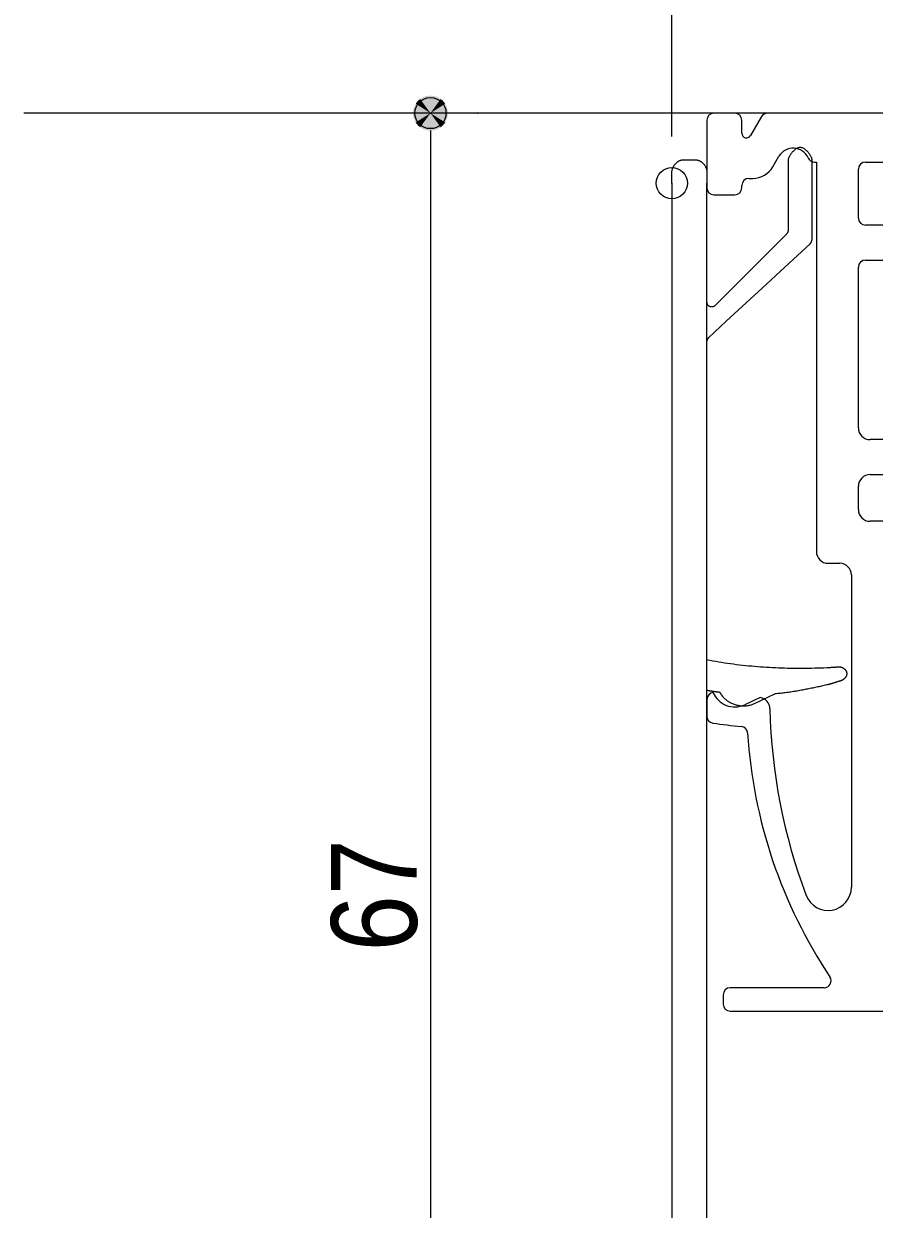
# Model space of a CAD drawing. Units: millimetres, scale not verified. Extents: x -4547 to 4547, y -2284 to 2284.
# Drawn here: x 29.4 to 303, y 363.5 to 744.7 of the extents above; entities that cross this region are included whole.
import ezdxf
from ezdxf.enums import TextEntityAlignment as Align

# ---------------------------------------------------------------- set-up
doc = ezdxf.new("R2010")
doc.units = ezdxf.units.MM
doc.header["$LTSCALE"] = 20
doc.header["$PDMODE"] = 32
doc.header["$PDSIZE"] = 10
for name, color, linetype, lineweight in [('0-1_3一般', 7, 'Continuous', 15), ('0-3_0', 7, 'Continuous', 25), ('0-5_2寸法-1', 7, 'Continuous', 15)]:
    doc.layers.add(name, color=color, linetype=linetype, lineweight=lineweight)
doc.layers.add('0-4_Defpoints', color=7, linetype='Continuous')
doc.styles.add('ＭＳ Ｐゴシック', font='')
doc.styles.get('ＭＳ Ｐゴシック').set_extended_font_data('MS PGothic')

# ---------------------------------------------------------------- blocks, each defined once
blk = doc.blocks.new('グループ-40')
at = {"layer": '0-1_3一般', "lineweight": 5}
for p, q in [((31794.8, 14274), (31794.8, 13839)), ((31974.8, 14319), (31839.8, 14319)), ((32019.8, 14189.4), (32019.8, 14274)), ((32146.3, 14296.5), (32075.8, 14174.4)), ((32979.8, 14319), (32185.2, 14319)), ((32219.9, 13974), (32258.8, 14041.5)), ((32769.8, 13644), (32769.8, 13959)), ((32814.8, 14004), (33729.8, 14004)), ((32064.8, 13899), (32090, 13899)), ((32019.8, 13839), (32019.8, 13854)), ((31839.8, 13794), (31974.8, 13794)), ((32964.8, 13599), (32814.8, 13599)), ((32814.8, 13374), (32964.8, 13374)), ((32769.8, 12294), (32769.8, 13329)), ((32934.8, 12219), (32844.8, 12219)), ((32844.8, 11994), (32934.8, 11994)), ((32769.8, 11769), (32769.8, 11919)), ((33879.8, 11694), (32844.8, 11694)), ((32574.8, 11424), (32649.8, 11424)), ((32724.8, 11349), (32724.8, 9340.5)), ((31794.8, 10547.8), (31794.8, 10440.5)), ((32137.9, 10560.6), (32038.2, 10514.1)), ((32549.2, 8694), (31944.8, 8694)), ((31899.8, 8649), (31899.8, 8589)), ((31944.8, 8544), (34142.3, 8544))]:
    blk.add_line(p, q, dxfattribs=at)
blk.add_lwpolyline([(32487.3, 14004), (32499.8, 14004), (32499.8, 11499)], dxfattribs=at)
for centre, radius, start, end in [((31839.8, 14274), 45, 90, 180), ((31974.8, 14274), 45, 0, 90), ((32185.2, 14274), 45, 90, 150), ((32049.8, 14189.4), 30, 180, 330), ((32349.8, 13989), 105, 23.57818, 150), ((32487.3, 14049), 45, 203.57818, 270), ((32090, 14049), 150, 270, 330), ((32814.8, 13959), 45, 90, 180), ((32064.8, 13854), 45, 90, 180), ((31839.8, 13839), 45, 180, 270), ((31974.8, 13839), 45, 270, 0), ((32814.8, 13644), 45, 180, 270), ((32814.8, 13329), 45, 90, 180), ((32844.8, 12294), 75, 180, 270), ((32844.8, 11919), 75, 90, 180), ((32844.8, 11769), 75, 180, 270), ((32574.8, 11499), 75, 180, 270), ((32649.8, 11349), 75, 0, 90), ((31839.8, 10547.8), 45, 94.57764, 180), ((31974.8, 10650), 150, 202.4905, 295), ((32125.6, 10486.6), 75, 1.23901, 80.59541), ((35799.8, 10566), 3600, 181.23901, 200.80744), ((31839.8, 10440.5), 45, 180, 261.82139), ((32349.8, 13989), 3630, 261.82139, 264.72794), ((32012.1, 10329.6), 45, 3.56476, 84.72794), ((35229.2, 10530), 3178.3, 183.56476, 213.75409), ((32574.8, 9340.5), 150, 200.80744, 0), ((31944.8, 8649), 45, 90, 180), ((32549.2, 8739), 45, 270, 33.75409), ((31944.8, 8589), 45, 180, 270)]:
    blk.add_arc(centre, radius, start, end, dxfattribs=at)
blk = doc.blocks.new('グループ-41')
at = {"layer": '0-1_3一般', "lineweight": 5}
for p, q in [((31641.9, 14018.5), (31644.8, 14018.6)), ((31644.8, 14018.6), (31719.8, 14018.6)), ((32319.8, 13566), (32319.8, 14018.6)), ((32469.8, 14018.6), (32469.8, 13501)), ((31569.8, 13868.6), (31569.8, 13943.6)), ((31794.5, 13946.5), (31794.8, 13943.6)), ((31794.8, 13943.6), (31794.8, 13868.6)), ((31569.8, 13868.6), (31569.8, 4418.6)), ((31794.8, 4418.6), (31794.8, 13868.6)), ((32319.7, 13565.4), (32319.8, 13566)), ((32469.7, 13500.4), (32469.8, 13501)), ((31844.4, 13078.9), (31846, 13079.8)), ((31794.8, 12852.8), (31794.8, 12852.2)), ((32546.9, 10752.2), (32566.2, 10753.1)), ((32644.3, 10758.1), (32646.3, 10758.2)), ((32694.7, 10715.2), (32694.8, 10713.4)), ((31796.9, 10605.5), (31794.8, 10605.9)), ((32568.7, 10641.8), (32566.2, 10641.1)), ((32665.3, 10671.4), (32664.1, 10670.7)), ((31883.7, 10587.6), (31880.8, 10592.9)), ((32243.2, 10584.9), (32234.8, 10584.1))]:
    blk.add_line(p, q, dxfattribs=at)
for points in [[(32319.8, 14018.6), (32320.2, 14022.1), (32320.9, 14025.7), (32321.8, 14029.3), (32323, 14032.9), (32324.4, 14036.6), (32326, 14040.3), (32327.9, 14044), (32330, 14047.8), (32332.4, 14051.6), (32335, 14055.5), (32337.8, 14059.4), (32340.9, 14063.3), (32344.2, 14067.3), (32347.8, 14071.3), (32351.6, 14075.3), (32355.6, 14079.4), (32359.9, 14083.5), (32364.2, 14087.2), (32368.5, 14090.4), (32372.9, 14093.1), (32377.2, 14095.3), (32381.6, 14097), (32385.9, 14098.3), (32390.3, 14099), (32394.7, 14099.3), (32399.1, 14099), (32403.5, 14098.3), (32407.9, 14097.1), (32412.3, 14095.3), (32416.7, 14093.1), (32421.2, 14090.4), (32425.6, 14087.2), (32430.1, 14083.5), (32434.5, 14079.4), (32438.6, 14075.4), (32442.5, 14071.3), (32446.2, 14067.3), (32449.6, 14063.4), (32452.7, 14059.5)], [(32452.7, 14059.5), (32455.5, 14055.6), (32458.1, 14051.7), (32460.5, 14047.9), (32462.5, 14044.1), (32464.4, 14040.3), (32465.9, 14036.6), (32467.2, 14032.9), (32468.2, 14029.3), (32469, 14025.7), (32469.5, 14022.1), (32469.8, 14018.6)], [(31569.8, 13943.6), (31570.2, 13946.5), (31570.7, 13949.3), (31571.4, 13952.2), (31572, 13955), (31572.8, 13957.7), (31573.7, 13960.5), (31574.6, 13963.2), (31575.7, 13965.9), (31576.8, 13968.5), (31578, 13971.1), (31579.3, 13973.7), (31580.6, 13976.3), (31582.1, 13978.8), (31583.6, 13981.3), (31585.2, 13983.8), (31586.9, 13986.2), (31588.7, 13988.6), (31590.6, 13991), (31592.5, 13993.3), (31594.6, 13995.6), (31596.7, 13997.8), (31598.8, 13999.9), (31601, 14001.9), (31603.2, 14003.8), (31605.5, 14005.6), (31607.8, 14007.3), (31610.2, 14008.8), (31612.6, 14010.3), (31615, 14011.6), (31617.5, 14012.8), (31620, 14013.9), (31622.6, 14014.8), (31625.2, 14015.7), (31627.9, 14016.5), (31630.6, 14017.1), (31633.4, 14017.6), (31636.1, 14018), (31639, 14018.3), (31641.9, 14018.5)], [(31719.8, 14018.6), (31722.7, 14018.5), (31725.6, 14018.3), (31728.4, 14018), (31731.2, 14017.6), (31734, 14017.1), (31736.8, 14016.5), (31739.4, 14015.7), (31742.1, 14014.9), (31744.7, 14013.9), (31747.3, 14012.8), (31749.8, 14011.6), (31752.4, 14010.3), (31754.8, 14008.9), (31757.2, 14007.3), (31759.6, 14005.7), (31762, 14003.9), (31764.3, 14002), (31766.6, 14000), (31768.8, 13997.9), (31771, 13995.7), (31773.1, 13993.4), (31775.2, 13991.1), (31777.1, 13988.7), (31778.9, 13986.3), (31780.7, 13983.9), (31782.3, 13981.4), (31783.8, 13979), (31785.3, 13976.4), (31786.6, 13973.9), (31787.8, 13971.3), (31789, 13968.7), (31790, 13966), (31791, 13963.3), (31791.8, 13960.6), (31792.6, 13957.8), (31793.2, 13955), (31793.7, 13952.2), (31794.2, 13949.4), (31794.5, 13946.5)], [(31846, 13079.8), (31921.4, 13155.1), (32026.9, 13260.7), (32158.5, 13392.3), (32311, 13544.8)], [(32311, 13544.8), (32311.4, 13545.2), (32311.7, 13545.7), (32312.1, 13546.1), (32312.4, 13546.6), (32312.8, 13547.1), (32313.1, 13547.6), (32313.5, 13548), (32313.8, 13548.5), (32314.1, 13549), (32314.4, 13549.5), (32314.7, 13550), (32315, 13550.5), (32315.3, 13551), (32315.6, 13551.5), (32315.9, 13552), (32316.1, 13552.6), (32316.4, 13553.1), (32316.6, 13553.6), (32316.9, 13554.2), (32317.1, 13554.7), (32317.4, 13555.2), (32317.6, 13555.8), (32317.8, 13556.3), (32318, 13556.9), (32318.2, 13557.4), (32318.4, 13558), (32318.5, 13558.5), (32318.7, 13559.1), (32318.9, 13559.7), (32319, 13560.2), (32319.1, 13560.8), (32319.2, 13561.4), (32319.3, 13561.9), (32319.4, 13562.5), (32319.5, 13563.1), (32319.6, 13563.6), (32319.7, 13564.2), (32319.7, 13564.8), (32319.7, 13565.4)], [(32460.1, 13478.9), (32460.5, 13479.4), (32460.9, 13479.9), (32461.3, 13480.3), (32461.7, 13480.8), (32462.1, 13481.3), (32462.5, 13481.8), (32462.8, 13482.3), (32463.2, 13482.8), (32463.5, 13483.3), (32463.9, 13483.8), (32464.2, 13484.3), (32464.5, 13484.8), (32464.8, 13485.4), (32465.1, 13485.9), (32465.4, 13486.4), (32465.7, 13487), (32466, 13487.5), (32466.3, 13488.1), (32466.6, 13488.6), (32466.9, 13489.2), (32467.1, 13489.7), (32467.4, 13490.3), (32467.6, 13490.9), (32467.8, 13491.4), (32468, 13492), (32468.2, 13492.6), (32468.4, 13493.2), (32468.6, 13493.8), (32468.7, 13494.4), (32468.9, 13494.9), (32469, 13495.5), (32469.2, 13496.1), (32469.3, 13496.7), (32469.4, 13497.3), (32469.5, 13497.9), (32469.6, 13498.5), (32469.6, 13499.1), (32469.7, 13499.8), (32469.7, 13500.4)], [(32460.1, 13478.9), (32297.5, 13329), (32149.7, 13192.6), (32022.2, 13075.1), (31919.8, 12980.6), (31846.3, 12912.8), (31804.4, 12874.2)], [(31794.8, 13101), (31794.8, 13099.2), (31795, 13097.5), (31795.2, 13095.9), (31795.5, 13094.3), (31795.9, 13092.7), (31796.4, 13091.3), (31797, 13089.9), (31797.7, 13088.5), (31798.5, 13087.2), (31799.3, 13086), (31800.3, 13084.8), (31801.3, 13083.7), (31802.4, 13082.6), (31803.6, 13081.6), (31804.9, 13080.6), (31806.3, 13079.8), (31807.8, 13078.9), (31809.4, 13078.2), (31811, 13077.4), (31812.8, 13076.8), (31814.5, 13076.2), (31816.3, 13075.7), (31818.1, 13075.2), (31819.8, 13074.9), (31821.5, 13074.6), (31823.3, 13074.4), (31825, 13074.3), (31826.7, 13074.2), (31828.3, 13074.3), (31830, 13074.4), (31831.7, 13074.6), (31833.3, 13074.8), (31834.9, 13075.2), (31836.6, 13075.6), (31838.2, 13076.1), (31839.8, 13076.7), (31841.3, 13077.3), (31842.9, 13078.1), (31844.4, 13078.9)], [(31804.4, 12874.2), (31804, 12873.7), (31803.6, 12873.3), (31803.2, 12872.8), (31802.8, 12872.3), (31802.5, 12871.8), (31802.1, 12871.3), (31801.7, 12870.8), (31801.4, 12870.3), (31801.1, 12869.8), (31800.7, 12869.3), (31800.4, 12868.8), (31800.1, 12868.2), (31799.8, 12867.7), (31799.5, 12867.2), (31799.2, 12866.7), (31798.9, 12866.1), (31798.6, 12865.6), (31798.4, 12865), (31798.1, 12864.5), (31797.9, 12863.9), (31797.6, 12863.4), (31797.4, 12862.8), (31797.2, 12862.3), (31797, 12861.7), (31796.8, 12861.1), (31796.6, 12860.6), (31796.4, 12860), (31796.2, 12859.4), (31796, 12858.8), (31795.9, 12858.2), (31795.7, 12857.7), (31795.6, 12857.1), (31795.5, 12856.5), (31795.3, 12855.9), (31795.2, 12855.3), (31795.1, 12854.6), (31795, 12854), (31794.9, 12853.4), (31794.8, 12852.8)], [(31794.8, 10804.1), (31813.8, 10800.5), (31832.9, 10797), (31851.9, 10793.7), (31871, 10790.5), (31890.1, 10787.4), (31909.3, 10784.4), (31928.4, 10781.6), (31947.6, 10778.9), (31966.7, 10776.3), (31985.9, 10773.8), (32005.1, 10771.5), (32024.4, 10769.3), (32043.6, 10767.2), (32062.9, 10765.2), (32082.2, 10763.4), (32101.5, 10761.6), (32120.8, 10760), (32140.1, 10758.5), (32159.5, 10757.2), (32178.9, 10756), (32198.2, 10754.8), (32217.6, 10753.8), (32237, 10752.9), (32256.4, 10752.1), (32275.8, 10751.4), (32295.1, 10750.8), (32314.5, 10750.3), (32333.9, 10749.9), (32353.2, 10749.6), (32372.6, 10749.4), (32392, 10749.3), (32411.3, 10749.3), (32430.7, 10749.4), (32450.1, 10749.6), (32469.4, 10749.9), (32488.8, 10750.4), (32508.1, 10750.9), (32527.5, 10751.5), (32546.9, 10752.2)], [(32566.2, 10753.1), (32568.2, 10753.2), (32570.2, 10753.3), (32572.2, 10753.4), (32574.2, 10753.5), (32576.2, 10753.6), (32578.2, 10753.7), (32580.2, 10753.8), (32582.2, 10753.9), (32584.2, 10754.1), (32586.2, 10754.2), (32588.2, 10754.3), (32590.2, 10754.4), (32592.3, 10754.5), (32594.3, 10754.7), (32596.3, 10754.8), (32598.3, 10754.9), (32600.3, 10755), (32602.3, 10755.2), (32604.3, 10755.3), (32606.3, 10755.4), (32608.3, 10755.6), (32610.3, 10755.7), (32612.3, 10755.8), (32614.3, 10756), (32616.3, 10756.1), (32618.3, 10756.2), (32620.3, 10756.4), (32622.3, 10756.5), (32624.3, 10756.6), (32626.3, 10756.8), (32628.3, 10756.9), (32630.3, 10757.1), (32632.3, 10757.2), (32634.3, 10757.4), (32636.3, 10757.5), (32638.3, 10757.7), (32640.3, 10757.8), (32642.3, 10757.9), (32644.3, 10758.1)], [(32646.3, 10758.2), (32648.2, 10758.1), (32650, 10757.9), (32651.8, 10757.6), (32653.6, 10757.3), (32655.3, 10756.9), (32657.1, 10756.5), (32658.8, 10756), (32660.5, 10755.5), (32662.2, 10754.9), (32663.9, 10754.2), (32665.6, 10753.5), (32667.2, 10752.7), (32668.9, 10751.9), (32670.5, 10751), (32672.1, 10750), (32673.6, 10749), (32675.2, 10748), (32676.7, 10746.9), (32678.3, 10745.7), (32679.8, 10744.5), (32681.2, 10743.2), (32682.6, 10741.9), (32683.9, 10740.6), (32685.1, 10739.2), (32686.3, 10737.8), (32687.4, 10736.4), (32688.4, 10734.9), (32689.3, 10733.5), (32690.2, 10731.9), (32691, 10730.4), (32691.7, 10728.8), (32692.3, 10727.2), (32692.9, 10725.6), (32693.4, 10724), (32693.8, 10722.3), (32694.2, 10720.5), (32694.4, 10718.8), (32694.6, 10717), (32694.7, 10715.2)], [(32694.8, 10713.4), (32694.7, 10712), (32694.7, 10710.6), (32694.6, 10709.2), (32694.4, 10707.9), (32694.2, 10706.5), (32693.9, 10705.2), (32693.6, 10703.9), (32693.3, 10702.6), (32692.9, 10701.4), (32692.5, 10700.1), (32692, 10698.9), (32691.4, 10697.6), (32690.9, 10696.4), (32690.2, 10695.2), (32689.6, 10694), (32688.9, 10692.9), (32688.1, 10691.7), (32687.3, 10690.6), (32686.5, 10689.4), (32685.6, 10688.3), (32684.7, 10687.2), (32683.7, 10686.2), (32682.8, 10685.1), (32681.8, 10684.1), (32680.8, 10683.1), (32679.8, 10682.1), (32678.8, 10681.1), (32677.7, 10680.2), (32676.7, 10679.3), (32675.6, 10678.4), (32674.5, 10677.5), (32673.4, 10676.7), (32672.3, 10675.9), (32671.2, 10675.1), (32670, 10674.3), (32668.9, 10673.5), (32667.7, 10672.8), (32666.5, 10672.1), (32665.3, 10671.4)], [(31880.8, 10592.9), (31878.6, 10593.3), (31876.5, 10593.6), (31874.3, 10593.9), (31872.2, 10594.2), (31870, 10594.5), (31867.9, 10594.8), (31865.7, 10595.1), (31863.6, 10595.4), (31861.4, 10595.7), (31859.3, 10596), (31857.1, 10596.3), (31854.9, 10596.6), (31852.8, 10596.9), (31850.6, 10597.2), (31848.5, 10597.5), (31846.3, 10597.7), (31844.2, 10598), (31842, 10598.3), (31839.8, 10598.6), (31837.7, 10598.9), (31835.5, 10599.1), (31833.4, 10599.4), (31831.2, 10599.7), (31829.1, 10600), (31826.9, 10600.3), (31824.8, 10600.6), (31822.6, 10601), (31820.5, 10601.3), (31818.3, 10601.6), (31816.2, 10602), (31814, 10602.3), (31811.9, 10602.7), (31809.7, 10603.1), (31807.6, 10603.5), (31805.4, 10603.8), (31803.3, 10604.2), (31801.2, 10604.6), (31799, 10605), (31796.9, 10605.5)], [(32566.2, 10641.1), (32558, 10639.2), (32549.8, 10637.4), (32541.6, 10635.6), (32533.4, 10633.7), (32525.1, 10632), (32516.9, 10630.2), (32508.7, 10628.4), (32500.5, 10626.7), (32492.2, 10624.9), (32484, 10623.2), (32475.7, 10621.5), (32467.5, 10619.8), (32459.2, 10618.1), (32451, 10616.5), (32442.7, 10614.8), (32434.5, 10613.2), (32426.2, 10611.6), (32418, 10610), (32409.7, 10608.4), (32401.4, 10606.8), (32393.1, 10605.3), (32384.9, 10603.8), (32376.6, 10602.3), (32368.3, 10600.9), (32360, 10599.5), (32351.7, 10598.2), (32343.4, 10596.9), (32335, 10595.7), (32326.7, 10594.5), (32318.4, 10593.3), (32310.1, 10592.2), (32301.7, 10591.1), (32293.4, 10590.1), (32285, 10589.1), (32276.7, 10588.2), (32268.3, 10587.3), (32259.9, 10586.4), (32251.6, 10585.6), (32243.2, 10584.9)], [(32664.1, 10670.7), (32661.6, 10669.9), (32659.2, 10669.1), (32656.8, 10668.3), (32654.3, 10667.5), (32651.9, 10666.7), (32649.5, 10666), (32647, 10665.2), (32644.6, 10664.4), (32642.2, 10663.6), (32639.7, 10662.9), (32637.3, 10662.1), (32634.9, 10661.3), (32632.4, 10660.5), (32630, 10659.8), (32627.5, 10659), (32625.1, 10658.3), (32622.6, 10657.5), (32620.2, 10656.8), (32617.8, 10656), (32615.3, 10655.3), (32612.9, 10654.5), (32610.4, 10653.8), (32608, 10653.1), (32605.5, 10652.3), (32603.1, 10651.6), (32600.6, 10650.9), (32598.2, 10650.1), (32595.7, 10649.4), (32593.3, 10648.7), (32590.8, 10648), (32588.4, 10647.3), (32585.9, 10646.6), (32583.4, 10645.9), (32581, 10645.2), (32578.5, 10644.5), (32576.1, 10643.8), (32573.6, 10643.1), (32571.1, 10642.4), (32568.7, 10641.8)], [(32083.2, 10513.4), (32077.4, 10511.6), (32071.6, 10510), (32065.9, 10508.7), (32060.1, 10507.5), (32054.3, 10506.5), (32048.5, 10505.8), (32042.7, 10505.2), (32036.9, 10504.8), (32031.1, 10504.7), (32025.3, 10504.8), (32019.5, 10505), (32013.7, 10505.5), (32007.9, 10506.2), (32002.1, 10507.1), (31996.3, 10508.2), (31990.4, 10509.5), (31984.6, 10511), (31978.8, 10512.7), (31972.9, 10514.6), (31967.1, 10516.7), (31961.3, 10519), (31955.7, 10521.5), (31950.3, 10524.1), (31944.9, 10526.9), (31939.8, 10529.9), (31934.8, 10533), (31929.9, 10536.2), (31925.2, 10539.6), (31920.7, 10543.2), (31916.3, 10546.9), (31912.1, 10550.8), (31908, 10554.9), (31904, 10559.1), (31900.3, 10563.4), (31896.6, 10568), (31893.2, 10572.6), (31889.8, 10577.5), (31886.7, 10582.5), (31883.7, 10587.6)], [(32234.8, 10584.1), (32181.7, 10559.3), (32131, 10535.7), (32083.2, 10513.4)]]:
    blk.add_lwpolyline(points, dxfattribs=at)
blk = doc.blocks.new('グループ-47')
at = {"layer": '0-1_3一般', "lineweight": 5}
blk.add_line((38499.8, 14319), (27399.8, 14319), dxfattribs=at)
blk = doc.blocks.new('グループ-49')
at = {"layer": '0-1_3一般'}
for name in ['グループ-47', 'グループ-40', 'グループ-41']:
    blk.add_blockref(name, (0, 0), dxfattribs=at)
blk = doc.blocks.new('_Dot')
at = {"layer": '0-3_0'}
blk.add_line((-10, 0), (-20, 0), dxfattribs=at)
for points in [[(0, 0), (-8.09, 5.88), (-7.29, 6.85)], [(0, 0), (-7.29, 6.85), (-6.37, 7.71)], [(0, 0), (-6.37, 7.71), (-5.36, 8.44)], [(0, 0), (-5.36, 8.44), (-4.26, 9.05)], [(0, 0), (-4.26, 9.05), (-3.09, 9.51)], [(0, 0), (-3.09, 9.51), (-1.87, 9.82)], [(0, 0), (-1.87, 9.82), (-0.63, 9.98)], [(0, 0), (-0.63, 9.98), (0.63, 9.98)], [(0, 0), (0.63, 9.98), (1.87, 9.82)], [(0, 0), (1.87, 9.82), (3.09, 9.51)], [(0, 0), (3.09, 9.51), (4.26, 9.05)], [(0, 0), (4.26, 9.05), (5.36, 8.44)], [(0, 0), (5.36, 8.44), (6.37, 7.71)], [(0, 0), (6.37, 7.71), (7.29, 6.85)], [(0, 0), (7.29, 6.85), (8.09, 5.88)], [(0, 0), (-10, 0), (-9.92, 1.25)], [(0, 0), (-9.92, -1.25), (-10, 0)], [(0, 0), (-9.92, 1.25), (-9.69, 2.49)], [(0, 0), (-9.69, -2.49), (-9.92, -1.25)], [(0, 0), (-9.69, 2.49), (-9.3, 3.68)], [(0, 0), (-9.3, -3.68), (-9.69, -2.49)], [(0, 0), (-9.3, 3.68), (-8.76, 4.82)], [(0, 0), (-8.76, -4.82), (-9.3, -3.68)], [(0, 0), (-8.76, 4.82), (-8.09, 5.88)], [(0, 0), (-8.09, -5.88), (-8.76, -4.82)], [(0, 0), (-7.29, -6.85), (-8.09, -5.88)], [(0, 0), (-6.37, -7.71), (-7.29, -6.85)], [(0, 0), (-5.36, -8.44), (-6.37, -7.71)], [(0, 0), (-4.26, -9.05), (-5.36, -8.44)], [(0, 0), (-3.09, -9.51), (-4.26, -9.05)], [(0, 0), (-1.87, -9.82), (-3.09, -9.51)], [(0, 0), (-0.63, -9.98), (-1.87, -9.82)], [(0, 0), (0.63, -9.98), (-0.63, -9.98)], [(0, 0), (8.09, 5.88), (8.76, 4.82)], [(0, 0), (8.76, 4.82), (9.3, 3.68)], [(0, 0), (9.3, 3.68), (9.69, 2.49)], [(0, 0), (9.69, 2.49), (9.92, 1.25)], [(0, 0), (9.92, 1.25), (10, 0)], [(0, 0), (1.87, -9.82), (0.63, -9.98)], [(0, 0), (3.09, -9.51), (1.87, -9.82)], [(0, 0), (4.26, -9.05), (3.09, -9.51)], [(0, 0), (5.36, -8.44), (4.26, -9.05)], [(0, 0), (6.37, -7.71), (5.36, -8.44)], [(0, 0), (7.29, -6.85), (6.37, -7.71)], [(0, 0), (8.09, -5.88), (7.29, -6.85)], [(0, 0), (8.76, -4.82), (8.09, -5.88)], [(0, 0), (9.3, -3.68), (8.76, -4.82)], [(0, 0), (9.69, -2.49), (9.3, -3.68)], [(0, 0), (9.92, -1.25), (9.69, -2.49)], [(0, 0), (10, 0), (9.92, -1.25)]]:
    blk.add_solid(points, dxfattribs=at)

msp = doc.modelspace()

# ---------------------------------------------------------------- linework, layer by layer
at = {"layer": '0-4_Defpoints'}
for p in [(160.21, 715.95), (237.86, 693.43)]:
    msp.add_point(p, dxfattribs=at)
at = {"layer": '0-5_2寸法-1'}
for p, q in [((237.86, 708.43), (237.86, 796.2)), ((175.21, 715.95), (175.41, 715.95)), ((160.21, 704.7), (160.21, 224.68))]:
    msp.add_line(p, q, dxfattribs=at)

# ---------------------------------------------------------------- block references
at = {"layer": '0-1_3一般', "xscale": 0.05, "yscale": 0.05}
msp.add_blockref('グループ-49', (-1340.62, 0), dxfattribs=at)
at = {"layer": '0-5_2寸法-1', "xscale": 0.5627563, "yscale": 0.5627563, "rotation": 90}
msp.add_blockref('_Dot', (160.21, 715.95), dxfattribs=at)

# ---------------------------------------------------------------- texts
at = {"layer": '0-5_2寸法-1', "style": 'ＭＳ Ｐゴシック', "width": 0.9}
msp.add_text('67', height=27.57, rotation=90, dxfattribs=at).set_placement((164.1, 446.39), align=Align.BOTTOM_LEFT)

doc.saveas('drawing.dxf')
